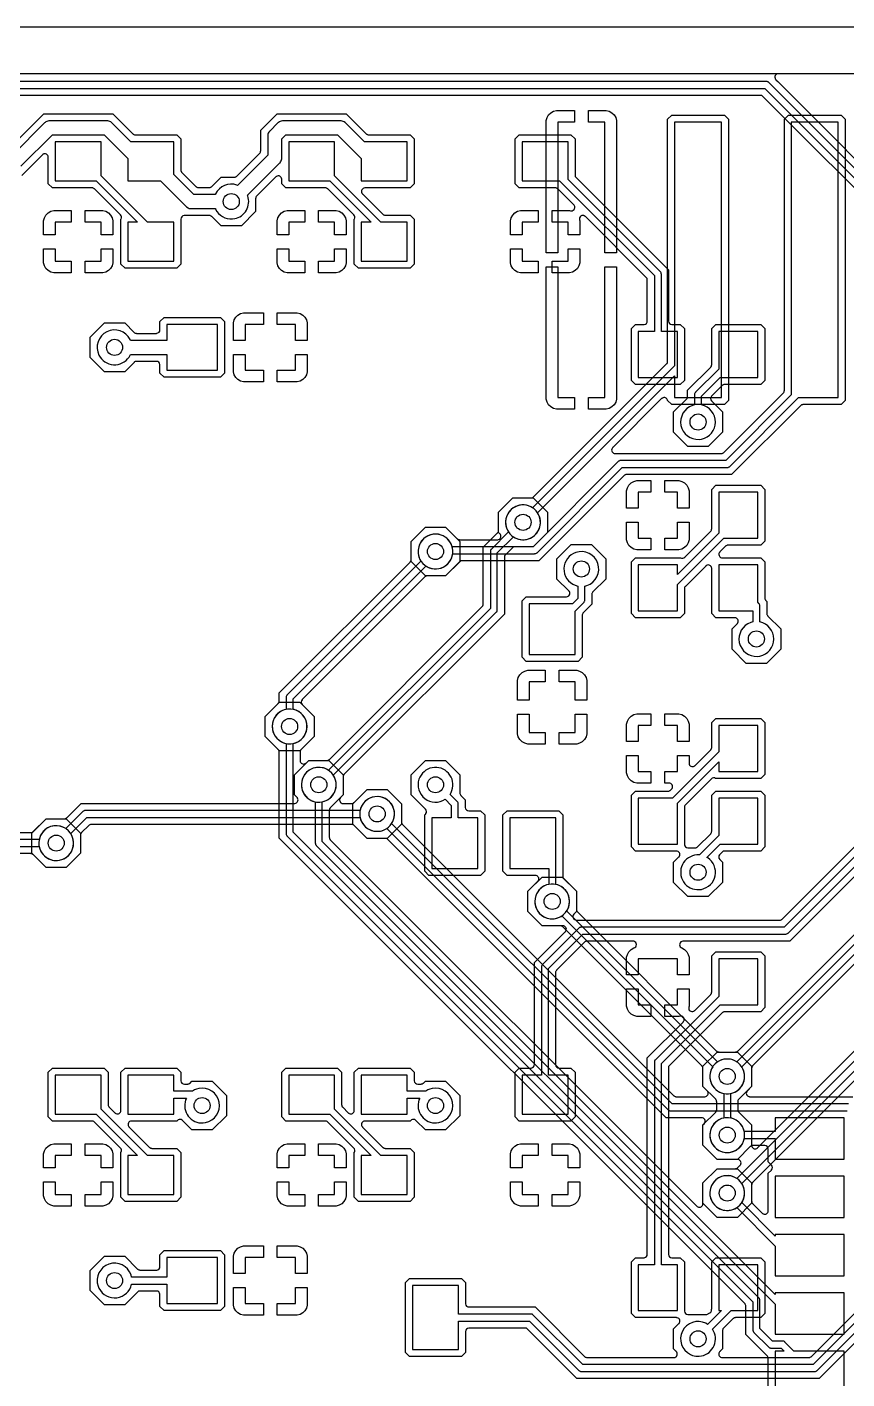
# Model space of a CAD drawing. Header units: millimetres. Extents: x 0 to 122, y 0 to 48.
# Drawn here: x 37.46 to 55.31, y 18.81 to 48.25 of the extents above; entities that cross this region are included whole.
import ezdxf

# ---------------------------------------------------------------- set-up
doc = ezdxf.new("R2010")
doc.units = ezdxf.units.MM

msp = doc.modelspace()

# ---------------------------------------------------------------- linework, layer by layer
at = {"layer": '16_copper'}
msp.add_lwpolyline([(117.116, 47.234), (4.804, 47.234)], dxfattribs=at)
for points in [[(46.135, 36.299), (45.824, 36.61), (45.824, 37.05), (46.135, 37.361), (46.575, 37.361), (46.826, 37.109), (46.833, 37.104), (46.84, 37.099, 0.087651), (46.864, 37.089), (46.871, 37.088), (46.88, 37.087), (47.704, 37.087), (47.707, 37.087), (47.71, 37.087, 0.548403), (47.77, 37.2), (47.765, 37.207), (47.761, 37.213, 0.01578), (47.758, 37.217), (47.729, 37.245), (47.729, 37.685), (48.04, 37.996), (48.436, 37.996), (48.444, 37.997), (48.453, 37.997, 0.087654), (48.477, 38.008), (48.483, 38.013), (48.49, 38.018), (51.385, 40.914), (51.39, 40.92), (51.396, 40.927, 0.087651), (51.406, 40.951), (51.406, 40.959), (51.408, 40.967), (51.408, 46.243), (51.497, 46.332), (52.643, 46.332), (52.732, 46.243), (52.732, 40.117), (52.643, 40.028), (51.497, 40.028), (51.406, 40.119), (51.406, 40.119), (51.404, 40.127, 0.481315), (51.294, 40.172), (51.287, 40.167), (51.281, 40.163, 0.015772), (51.278, 40.159), (50.212, 39.094), (50.21, 39.091), (50.208, 39.09, 0.54841), (50.245, 38.966), (50.254, 38.965), (50.261, 38.964, 0.01577), (50.266, 38.964), (52.579, 38.964), (52.587, 38.965), (52.596, 38.965, 0.087654), (52.62, 38.976), (52.626, 38.981), (52.633, 38.986), (53.925, 40.279), (53.93, 40.285), (53.936, 40.292, 0.087651), (53.946, 40.316), (53.946, 40.323), (53.947, 40.325), (53.947, 40.327), (53.948, 40.332), (53.948, 46.243), (54.037, 46.332), (55.183, 46.332), (55.272, 46.243), (55.272, 40.117), (55.183, 40.028), (54.352, 40.028), (54.344, 40.026), (54.336, 40.026, 0.087654), (54.311, 40.015), (54.306, 40.011), (54.299, 40.005), (52.8, 38.506), (50.514, 38.506), (50.506, 38.505), (50.498, 38.505, 0.087654), (50.473, 38.494), (50.467, 38.489), (50.461, 38.484), (48.606, 36.63), (46.937, 36.63), (46.928, 36.628), (46.92, 36.628, 0.087654), (46.895, 36.617), (46.89, 36.613), (46.883, 36.607), (46.575, 36.299)], [(46.429, 36.458, 0.303348), (46.727, 36.756), (46.73, 36.782), (48.511, 36.782), (48.52, 36.783), (48.528, 36.784, 0.087654), (48.553, 36.794), (48.558, 36.799), (48.565, 36.804), (50.42, 38.659), (52.705, 38.659), (52.713, 38.66), (52.722, 38.661, 0.087654), (52.746, 38.671), (52.752, 38.676), (52.759, 38.681), (54.258, 40.18), (55.12, 40.18), (55.12, 46.18), (54.1, 46.18), (54.1, 40.238), (52.673, 38.811), (50.388, 38.811), (50.38, 38.81), (50.371, 38.809, 0.087654), (50.347, 38.799), (50.341, 38.794), (50.334, 38.789), (48.48, 36.934), (46.719, 36.934), (46.714, 36.952, 1), (45.996, 36.708), (46.015, 36.662, 0.303347), (46.38, 36.452)], [(48.334, 37.093, 0.532534), (48.576, 37.674), (51.56, 40.657), (51.56, 40.18), (52.58, 40.18), (52.58, 46.18), (51.56, 46.18), (51.56, 40.873), (48.469, 37.781), (48.428, 37.805, 1), (48.092, 37.125), (48.138, 37.106, 0.09849), (48.285, 37.087)], [(55.25, 20.69), (53.75, 20.69), (53.75, 20.653), (43.891, 30.512), (43.891, 31.379), (43.937, 31.391, 1), (43.693, 32.109), (43.647, 32.09, 0.714263), (43.739, 31.379), (43.739, 30.48), (43.74, 30.472), (43.741, 30.463, 0.087654), (43.751, 30.439), (43.756, 30.433), (43.761, 30.426), (53.75, 20.437), (53.75, 19.79), (55.25, 19.79)], [(55.25, 24.5), (53.75, 24.5), (53.75, 24.198), (53.076, 24.198), (53.064, 24.244, 1), (52.346, 24), (52.365, 23.954, 0.714263), (53.076, 24.046), (53.75, 24.046), (53.75, 23.6), (55.25, 23.6)], [(55.25, 21.96), (53.75, 21.96), (53.75, 21.923), (53.021, 22.651), (53.045, 22.692, 1), (52.365, 23.028), (52.346, 22.982, 0.714262), (52.914, 22.544), (53.75, 21.707), (53.75, 21.06), (55.25, 21.06)]]:
    msp.add_lwpolyline(points, format="xyb", close=True, dxfattribs=at)
for points in [[(48.766, 43.332), (48.766, 46.213), (48.783, 46.278), (48.817, 46.336), (48.864, 46.383), (48.922, 46.417), (48.987, 46.434), (49.378, 46.434), (49.378, 46.18), (49.02, 46.18), (49.02, 43.332)], [(50.04, 43.332), (50.04, 46.18), (49.682, 46.18), (49.682, 46.434), (50.073, 46.434), (50.138, 46.417), (50.196, 46.383), (50.243, 46.336), (50.277, 46.278), (50.294, 46.213), (50.294, 43.332)], [(48.987, 39.926), (48.922, 39.943), (48.864, 39.977), (48.817, 40.024), (48.783, 40.082), (48.766, 40.147), (48.766, 43.028), (49.02, 43.028), (49.02, 40.18), (49.378, 40.18), (49.378, 39.926)], [(49.682, 39.926), (49.682, 40.18), (50.04, 40.18), (50.04, 43.028), (50.294, 43.028), (50.294, 40.147), (50.277, 40.082), (50.243, 40.024), (50.196, 39.977), (50.138, 39.943), (50.073, 39.926)], [(55.25, 23.23), (53.75, 23.23), (53.75, 22.33), (55.25, 22.33)]]:
    msp.add_lwpolyline(points, close=True, dxfattribs=at)
for points in [[(53.598, 18.457), (53.598, 19.264), (53.596, 19.273), (53.596, 19.281, 0.087654), (53.585, 19.306), (53.581, 19.311), (53.575, 19.318), (53.111, 19.782), (53.111, 20.398), (53.11, 20.406), (53.11, 20.415, 0.087654), (53.099, 20.439), (53.094, 20.445), (53.089, 20.452), (42.951, 30.589), (42.951, 32.467), (42.95, 32.475), (42.95, 32.484, 0.087654), (42.939, 32.508), (42.934, 32.514), (42.929, 32.521), (42.649, 32.8), (42.649, 33.24), (42.96, 33.551), (43.4, 33.551), (43.711, 33.24), (43.711, 32.8), (43.431, 32.521), (43.426, 32.514), (43.42, 32.507, 0.087651), (43.41, 32.483), (43.41, 32.475), (43.409, 32.467), (43.409, 32.278), (43.409, 32.275), (43.409, 32.272, 0.548396), (43.522, 32.211), (43.529, 32.217), (43.535, 32.221, 0.015772), (43.539, 32.224), (43.595, 32.281), (44.035, 32.281), (44.346, 31.97), (44.346, 31.53), (44.066, 31.251), (44.061, 31.244), (44.055, 31.237, 0.087651), (44.045, 31.213), (44.045, 31.205), (44.044, 31.197), (44.044, 30.606), (44.045, 30.598), (44.045, 30.589, 0.087654), (44.056, 30.565), (44.061, 30.559), (44.066, 30.552), (52.044, 22.574), (52.047, 22.572), (52.048, 22.57, 0.54841), (52.172, 22.607), (52.173, 22.616), (52.174, 22.623, 0.01577), (52.174, 22.628), (52.174, 23.08), (52.485, 23.391), (52.925, 23.391), (53.236, 23.08), (53.236, 22.684), (53.237, 22.676), (53.237, 22.667, 0.087654), (53.248, 22.643), (53.253, 22.637), (53.258, 22.63), (53.468, 22.421), (53.47, 22.419), (53.472, 22.417, 0.54841), (53.595, 22.454), (53.596, 22.463), (53.597, 22.47, 0.01577), (53.598, 22.475), (53.598, 23.293), (53.666, 23.361), (53.669, 23.366, 0.39257), (53.666, 23.469), (53.598, 23.537), (53.598, 23.817), (53.597, 23.823, 0.392588), (53.521, 23.893), (53.258, 23.893), (53.25, 23.892), (53.241, 23.891, 0.087654), (53.217, 23.881), (53.211, 23.876), (53.204, 23.871), (52.925, 23.591), (52.485, 23.591), (52.174, 23.902), (52.174, 24.342), (52.203, 24.37, 0.572901), (52.17, 24.497), (52.161, 24.498), (52.154, 24.5, 0.015781), (52.149, 24.5), (51.377, 24.5), (45.315, 30.562), (45.308, 30.567), (45.301, 30.573, 0.087651), (45.277, 30.583), (45.269, 30.583), (45.261, 30.584), (44.865, 30.584), (44.554, 30.895), (44.554, 31.335), (44.865, 31.646), (45.305, 31.646), (45.616, 31.335), (45.616, 30.939), (45.617, 30.931), (45.617, 30.922, 0.087654), (45.628, 30.898), (45.633, 30.892), (45.638, 30.885), (51.544, 24.98), (51.551, 24.974), (51.557, 24.969, 0.087651), (51.582, 24.959), (51.589, 24.958), (51.598, 24.957), (52.213, 24.957), (52.216, 24.958), (52.219, 24.957, 0.548396), (52.28, 25.071), (52.275, 25.078), (52.271, 25.084, 0.015772), (52.267, 25.087), (52.174, 25.18), (52.174, 25.576), (52.173, 25.584), (52.173, 25.593, 0.087654), (52.162, 25.617), (52.157, 25.623), (52.152, 25.63), (49.125, 28.657), (49.118, 28.662), (49.111, 28.668, 0.087651), (49.087, 28.678), (49.079, 28.678), (49.071, 28.679), (48.675, 28.679), (48.364, 28.99), (48.364, 29.43), (48.675, 29.741), (49.115, 29.741), (49.426, 29.43), (49.426, 29.034), (49.427, 29.026), (49.427, 29.017, 0.087654), (49.438, 28.993), (49.443, 28.987), (49.448, 28.98), (52.475, 25.953), (52.482, 25.948), (52.489, 25.942, 0.087651), (52.513, 25.932), (52.521, 25.932), (52.529, 25.931), (52.881, 25.931), (52.889, 25.932), (52.898, 25.932, 0.087654), (52.922, 25.943), (52.928, 25.948), (52.935, 25.953), (56.264, 29.282)], [(55.25, 18.52), (55.25, 19.42), (54.158, 19.42), (53.962, 19.615), (53.956, 19.62), (53.949, 19.626, 0.087651), (53.925, 19.636), (53.917, 19.636), (53.909, 19.638), (53.687, 19.638), (53.416, 19.908), (53.416, 20.524), (53.415, 20.532), (53.414, 20.541, 0.087654), (53.404, 20.565), (53.399, 20.571), (53.394, 20.578), (43.256, 30.716), (43.256, 32.649), (43.302, 32.661, 1), (43.058, 33.379), (43.012, 33.36, 0.714263), (43.104, 32.649), (43.104, 30.684), (43.105, 30.676), (43.106, 30.667, 0.087654), (43.116, 30.643), (43.121, 30.637), (43.126, 30.63), (53.264, 20.492), (53.264, 19.877), (53.265, 19.868), (53.266, 19.86, 0.087654), (53.276, 19.835), (53.281, 19.83), (53.286, 19.823), (53.601, 19.508), (53.608, 19.502), (53.615, 19.497, 0.087651), (53.639, 19.487), (53.647, 19.486), (53.655, 19.485), (53.877, 19.485), (53.942, 19.42), (53.75, 19.42), (53.75, 18.52)], [(18.383, 32.944), (20.901, 30.426), (20.908, 30.421), (20.914, 30.416, 0.087651), (20.939, 30.406), (20.946, 30.405), (20.955, 30.404), (37.729, 30.404), (37.741, 30.358, 0.339454), (38.125, 30.102), (38.174, 30.108, 1), (38.026, 30.852), (37.978, 30.839, 0.2663), (37.729, 30.556), (20.987, 30.556), (18.469, 33.074)], [(55.345, 24.805), (51.503, 24.805), (45.401, 30.906), (45.425, 30.947, 1), (44.745, 31.283), (44.726, 31.237, 0.714262), (45.294, 30.799), (51.418, 24.675), (51.424, 24.67), (51.431, 24.664, 0.087651), (51.455, 24.654), (51.463, 24.654), (51.471, 24.652), (55.313, 24.652)], [(21.081, 30.709), (37.547, 30.709), (37.555, 30.71), (37.564, 30.71, 0.087654), (37.588, 30.721), (37.594, 30.726), (37.601, 30.731), (37.88, 31.011), (38.32, 31.011), (38.631, 30.7), (38.631, 30.26), (38.32, 29.949), (37.88, 29.949), (37.601, 30.229), (37.594, 30.234), (37.587, 30.24, 0.087651), (37.563, 30.25), (37.555, 30.25), (37.547, 30.251), (21.483, 30.251)], [(56.439, 29.242), (52.914, 25.716), (52.873, 25.74, 0.266299), (52.496, 25.716), (49.211, 29.001), (49.235, 29.042, 1), (48.555, 29.378), (48.536, 29.332, 0.714262), (49.104, 28.894), (52.389, 25.609), (52.365, 25.568, 0.577348), (52.73, 25.022), (52.779, 25.028, 0.532534), (53.021, 25.609), (56.569, 29.156)], [(56.587, 28.959), (53.258, 25.63), (53.253, 25.623), (53.247, 25.616, 0.087651), (53.237, 25.592), (53.237, 25.584), (53.236, 25.576), (53.236, 25.18), (53.143, 25.087), (53.141, 25.085), (53.139, 25.083, 0.54841), (53.176, 24.96), (53.184, 24.959), (53.192, 24.957, 0.015781), (53.197, 24.957), (55.439, 24.957)]]:
    msp.add_lwpolyline(points, format="xyb", dxfattribs=at)
at = {"layer": '1_copper'}
for points in [[(117.116, 47.234), (53.818, 47.234), (53.815, 47.234), (53.813, 47.234, 0.548415), (53.752, 47.121), (53.757, 47.114), (53.761, 47.107), (53.763, 47.106), (53.764, 47.104), (53.806, 47.062), (56.799, 44.07)], [(56.758, 43.895), (53.609, 47.044), (53.602, 47.049), (53.596, 47.054, 0.087651), (53.571, 47.064), (53.564, 47.065), (53.555, 47.066), (27.305, 47.066), (27.297, 47.065), (27.288, 47.064, 0.087654), (27.264, 47.054), (27.258, 47.049), (27.251, 47.044), (24.339, 44.131), (24.298, 44.155, 1), (23.962, 43.475), (24.008, 43.456, 0.714262), (24.446, 44.024), (27.337, 46.914), (53.523, 46.914), (56.6, 43.837)], [(56.425, 43.796), (53.483, 46.739), (53.476, 46.744), (53.469, 46.75, 0.087651), (53.445, 46.76), (53.437, 46.76), (53.429, 46.761), (27.431, 46.761)], [(37.12, 45.652), (37.827, 46.36), (39.333, 46.36), (39.767, 45.925), (39.774, 45.92), (39.781, 45.914, 0.087651), (39.805, 45.904), (39.813, 45.904), (39.821, 45.902), (40.723, 45.902), (40.812, 45.813), (40.812, 45.135), (40.813, 45.13), (40.813, 45.124), (40.814, 45.122), (40.814, 45.118, 0.01577), (40.816, 45.114), (40.818, 45.107), (40.82, 45.104), (40.821, 45.102), (40.822, 45.098, 0.015774), (40.825, 45.094), (40.829, 45.088), (40.83, 45.087), (40.831, 45.085), (40.832, 45.085), (40.835, 45.081), (41.139, 44.777), (41.146, 44.772), (41.152, 44.767, 0.087651), (41.177, 44.757), (41.184, 44.756), (41.193, 44.755), (41.433, 44.755), (41.441, 44.756), (41.45, 44.757, 0.087654), (41.474, 44.767), (41.48, 44.772), (41.487, 44.777), (41.69, 44.981), (41.978, 44.981), (41.986, 44.982), (41.995, 44.982, 0.087654), (42.019, 44.993), (42.025, 44.998), (42.032, 45.003), (42.528, 45.499), (42.533, 45.506), (42.539, 45.512, 0.087651), (42.549, 45.537), (42.549, 45.544), (42.55, 45.553), (42.55, 46.003), (42.751, 46.203), (42.751, 46.203), (42.907, 46.36), (44.413, 46.36), (44.847, 45.925), (44.854, 45.92), (44.861, 45.914, 0.087651), (44.885, 45.904), (44.893, 45.904), (44.901, 45.902), (45.803, 45.902), (45.892, 45.813), (45.892, 44.837), (45.803, 44.748), (44.82, 44.748), (44.817, 44.747), (44.814, 44.747, 0.54841), (44.753, 44.634), (44.758, 44.627), (44.762, 44.621, 0.015772), (44.766, 44.618), (45.209, 44.175), (45.215, 44.17), (45.222, 44.164, 0.087651), (45.246, 44.154), (45.254, 44.154), (45.262, 44.152), (45.803, 44.152), (45.892, 44.063), (45.892, 43.087), (45.803, 42.998), (44.677, 42.998), (44.588, 43.087), (44.588, 44.067), (44.59, 44.07, 0.332584), (44.577, 44.16), (44.011, 44.725), (44.005, 44.73), (43.998, 44.736, 0.087651), (43.974, 44.746), (43.966, 44.746), (43.958, 44.748), (43.097, 44.748), (43.008, 44.837), (43.008, 44.933), (43.007, 44.935), (43.007, 44.938, 0.54841), (42.894, 44.999), (42.887, 44.994), (42.881, 44.99, 0.015772), (42.878, 44.986), (42.463, 44.572), (42.458, 44.565), (42.452, 44.559, 0.087651), (42.442, 44.534), (42.442, 44.527), (42.441, 44.518), (42.441, 44.23), (42.13, 43.919), (41.69, 43.919), (41.487, 44.123), (41.48, 44.128), (41.473, 44.133, 0.087651), (41.449, 44.143), (41.442, 44.144), (41.433, 44.145), (40.889, 44.145), (40.883, 44.144, 0.392588), (40.812, 44.069), (40.812, 43.087), (40.723, 42.998), (39.597, 42.998), (39.508, 43.087), (39.508, 44.067), (39.51, 44.07, 0.332584), (39.497, 44.16), (38.931, 44.725), (38.925, 44.73), (38.918, 44.736, 0.087651), (38.894, 44.746), (38.886, 44.746), (38.878, 44.748), (38.017, 44.748), (37.928, 44.837), (37.928, 45.414), (37.927, 45.416), (37.927, 45.419, 0.54841), (37.814, 45.48), (37.807, 45.475), (37.801, 45.471, 0.015772), (37.798, 45.468), (37.35, 45.02)], [(37.332, 45.217), (38.017, 45.902), (39.143, 45.902), (39.66, 45.386), (39.66, 44.9), (40.369, 44.9), (40.927, 44.342), (40.932, 44.339), (40.936, 44.334, 0.153125), (41.019, 44.298), (41.035, 44.298), (41.564, 44.298), (41.57, 44.282, 0.303347), (41.935, 44.072), (41.984, 44.078, 0.453094), (42.269, 44.572), (42.263, 44.587), (42.963, 45.287), (42.967, 45.292), (42.971, 45.296, 0.153125), (43.007, 45.38), (43.008, 45.395), (43.008, 45.813), (43.097, 45.902), (44.223, 45.902), (44.74, 45.386), (44.74, 44.9), (45.74, 44.9), (45.74, 45.75), (44.807, 45.75), (44.394, 46.163), (44.39, 46.166), (44.386, 46.17, 0.153125), (44.302, 46.206), (44.286, 46.207), (43.034, 46.207), (43.028, 46.207), (43.022, 46.207, 0.153128), (42.938, 46.173), (42.926, 46.163), (42.747, 45.984), (42.744, 45.98), (42.74, 45.976, 0.153125), (42.704, 45.892), (42.703, 45.876), (42.703, 45.458), (42.047, 44.803), (42.032, 44.809, 0.376373), (41.57, 44.618), (41.564, 44.602), (41.098, 44.602), (40.66, 45.041), (40.66, 45.75), (39.727, 45.75), (39.314, 46.163), (39.31, 46.166), (39.306, 46.17, 0.153125), (39.222, 46.206), (39.206, 46.207), (37.954, 46.207), (37.948, 46.207), (37.942, 46.207, 0.153128), (37.858, 46.173), (37.846, 46.163), (37.161, 45.477)], [(56.744, 31.02), (54.07, 28.346), (51.738, 28.346), (51.737, 28.346), (51.736, 28.346, 0.664041), (51.699, 28.205), (51.711, 28.2), (51.717, 28.197), (51.718, 28.197), (51.776, 28.163), (51.823, 28.116), (51.857, 28.058), (51.874, 27.993), (51.874, 27.612), (51.62, 27.612), (51.62, 27.96), (50.77, 27.96), (50.77, 27.612), (50.516, 27.612), (50.516, 27.993), (50.533, 28.058), (50.567, 28.116), (50.614, 28.163), (50.672, 28.197), (50.673, 28.197), (50.673, 28.197, 0.752248), (50.673, 28.344), (50.66, 28.345), (50.653, 28.346, 0.003373), (50.652, 28.346), (49.656, 28.346), (49.648, 28.345), (49.639, 28.345, 0.087654), (49.615, 28.334), (49.609, 28.329), (49.602, 28.324), (48.991, 27.713), (48.986, 27.706), (48.98, 27.699, 0.087651), (48.97, 27.675), (48.97, 27.667), (48.969, 27.659), (48.969, 25.659), (48.969, 25.653, 0.392588), (49.045, 25.582), (49.303, 25.582), (49.392, 25.493), (49.392, 24.517), (49.303, 24.428), (48.177, 24.428), (48.088, 24.517), (48.088, 25.493), (48.177, 25.582), (48.435, 25.582), (48.441, 25.583, 0.392588), (48.511, 25.659), (48.511, 27.88), (49.181, 28.549), (49.182, 28.551), (49.182, 28.551), (49.182, 28.551), (49.183, 28.552), (49.185, 28.553, 0.54841), (49.148, 28.677), (49.139, 28.678), (49.132, 28.679, 0.01577), (49.127, 28.679), (48.675, 28.679), (48.364, 28.99), (48.364, 29.43), (48.582, 29.648), (48.584, 29.65), (48.586, 29.652, 0.54841), (48.549, 29.775), (48.54, 29.776), (48.533, 29.777, 0.01577), (48.528, 29.778), (47.912, 29.778), (47.823, 29.867), (47.823, 31.093), (47.912, 31.182), (49.038, 31.182), (49.127, 31.093), (49.127, 29.854), (49.126, 29.852, 0.015767), (49.125, 29.848), (49.125, 29.84), (49.124, 29.832), (49.124, 29.763), (49.125, 29.755), (49.125, 29.746, 0.087654), (49.136, 29.722), (49.141, 29.716), (49.146, 29.709), (49.426, 29.43), (49.426, 28.99), (49.369, 28.934), (49.367, 28.931), (49.365, 28.93, 0.54841), (49.402, 28.806), (49.411, 28.805), (49.418, 28.804, 0.015781), (49.423, 28.804), (53.849, 28.804), (53.857, 28.805), (53.866, 28.805, 0.087654), (53.89, 28.816), (53.896, 28.821), (53.903, 28.826), (56.264, 31.187)], [(56.439, 31.147), (53.943, 28.651), (49.53, 28.651), (49.522, 28.65), (49.513, 28.649, 0.087654), (49.489, 28.639), (49.483, 28.634), (49.476, 28.629), (48.686, 27.839), (48.681, 27.832), (48.676, 27.826, 0.087651), (48.666, 27.801), (48.665, 27.794), (48.664, 27.785), (48.664, 25.43), (48.24, 25.43), (48.24, 24.58), (49.24, 24.58), (49.24, 25.43), (48.816, 25.43), (48.816, 27.753), (49.562, 28.499), (53.975, 28.499), (53.983, 28.5), (53.992, 28.501, 0.087654), (54.016, 28.511), (54.022, 28.516), (54.029, 28.521), (56.569, 31.061)], [(58.19, 22.307), (54.705, 18.821), (49.435, 18.821), (48.358, 19.899), (48.351, 19.904), (48.344, 19.91, 0.087651), (48.32, 19.92), (48.312, 19.92), (48.304, 19.921), (47.084, 19.921), (47.078, 19.921, 0.392588), (47.007, 19.845), (47.007, 19.387), (46.918, 19.298), (45.792, 19.298), (45.703, 19.387), (45.703, 20.913), (45.792, 21.002), (46.918, 21.002), (47.007, 20.913), (47.007, 20.455), (47.008, 20.449, 0.392588), (47.084, 20.379), (48.525, 20.379), (49.602, 19.301), (49.609, 19.296), (49.616, 19.29, 0.087651), (49.64, 19.28), (49.648, 19.28), (49.656, 19.279), (51.542, 19.279), (51.545, 19.279), (51.548, 19.279, 0.548396), (51.609, 19.392), (51.603, 19.399), (51.599, 19.405, 0.015772), (51.596, 19.409), (51.539, 19.465), (51.539, 19.905), (51.652, 20.018), (51.654, 20.02), (51.656, 20.022, 0.54841), (51.619, 20.145), (51.61, 20.146), (51.603, 20.147, 0.015781), (51.598, 20.148), (50.707, 20.148), (50.618, 20.237), (50.618, 21.363), (50.707, 21.452), (50.89, 21.452), (50.896, 21.453, 0.392588), (50.966, 21.529), (50.966, 25.805), (51.745, 26.583), (51.746, 26.585), (51.748, 26.586, 0.077276), (51.763, 26.613), (51.766, 26.621), (51.766, 26.623), (51.766, 26.625, 0.218353), (51.75, 26.686), (51.743, 26.692), (51.736, 26.699, 0.121785), (51.692, 26.713), (51.682, 26.712), (51.674, 26.712, 0.008348), (51.671, 26.711), (51.653, 26.706), (51.347, 26.706), (51.347, 26.96), (51.62, 26.96), (51.62, 27.308), (51.874, 27.308), (51.874, 26.927), (51.869, 26.909, 0.66337), (51.98, 26.822), (51.988, 26.828), (51.995, 26.833, 0.009579), (51.997, 26.835), (52.345, 27.184), (52.35, 27.19), (52.356, 27.197, 0.087651), (52.366, 27.221), (52.366, 27.229), (52.368, 27.237), (52.368, 28.023), (52.457, 28.112), (53.433, 28.112), (53.522, 28.023), (53.522, 26.897), (53.433, 26.808), (52.647, 26.808), (52.639, 26.806), (52.631, 26.806, 0.087654), (52.606, 26.795), (52.601, 26.791), (52.594, 26.785), (51.446, 25.638), (51.441, 25.631), (51.435, 25.624, 0.087651), (51.425, 25.6), (51.425, 25.592), (51.424, 25.584), (51.424, 21.529), (51.424, 21.523, 0.392588), (51.5, 21.452), (51.683, 21.452), (51.772, 21.363), (51.772, 20.292), (51.773, 20.286, 0.392588), (51.849, 20.216), (52.246, 20.216), (52.254, 20.217), (52.263, 20.217, 0.087654), (52.287, 20.228), (52.293, 20.233), (52.3, 20.238, 0.33033), (52.366, 20.321), (52.366, 20.329), (52.368, 20.337), (52.368, 21.363), (52.457, 21.452), (53.433, 21.452), (53.522, 21.363), (53.522, 20.237), (53.433, 20.148), (52.887, 20.148), (52.879, 20.146), (52.871, 20.146, 0.087654), (52.846, 20.135), (52.841, 20.131), (52.834, 20.125), (52.623, 19.915), (52.618, 19.908), (52.612, 19.901, 0.087651), (52.602, 19.877), (52.602, 19.869), (52.601, 19.861), (52.601, 19.465), (52.544, 19.409), (52.542, 19.406), (52.54, 19.405, 0.54841), (52.577, 19.281), (52.586, 19.28), (52.593, 19.279, 0.015781), (52.598, 19.279), (54.484, 19.279), (54.492, 19.28), (54.501, 19.28, 0.087654), (54.525, 19.291), (54.531, 19.296), (54.538, 19.301), (56.801, 21.564)], [(55.521, 25.353), (53.258, 23.09), (53.257, 23.088), (53.256, 23.088), (53.255, 23.085), (53.253, 23.083), (53.247, 23.076, 0.087651), (53.237, 23.052), (53.237, 23.044), (53.236, 23.036), (53.236, 22.64), (52.925, 22.329), (52.485, 22.329), (52.174, 22.64), (52.174, 23.08), (52.485, 23.391), (52.881, 23.391), (52.889, 23.392), (52.898, 23.392, 0.087664), (52.922, 23.403), (52.928, 23.408), (52.935, 23.413), (52.983, 23.461), (52.985, 23.463), (52.987, 23.465, 0.54841), (52.95, 23.588), (52.941, 23.59), (52.934, 23.591, 0.015781), (52.929, 23.591), (52.485, 23.591), (52.174, 23.902), (52.174, 24.342), (52.454, 24.621), (52.459, 24.628), (52.465, 24.635, 0.087651), (52.475, 24.659), (52.475, 24.666), (52.476, 24.675), (52.476, 24.847), (52.475, 24.855), (52.475, 24.864, 0.087654), (52.464, 24.888), (52.459, 24.894), (52.454, 24.901), (52.174, 25.18), (52.174, 25.62), (52.485, 25.931), (52.925, 25.931), (53.236, 25.62), (53.236, 25.18), (52.956, 24.901), (52.951, 24.894), (52.945, 24.887, 0.087651), (52.935, 24.863), (52.935, 24.855), (52.934, 24.847), (52.934, 24.675), (52.935, 24.667), (52.935, 24.658, 0.087654), (52.946, 24.634), (52.951, 24.628), (52.956, 24.621), (53.236, 24.342), (53.236, 23.898), (53.236, 23.895), (53.236, 23.892, 0.54841), (53.349, 23.831), (53.356, 23.837), (53.362, 23.841, 0.015772), (53.366, 23.844), (55.607, 26.085)], [(58.104, 22.651), (54.578, 19.126), (49.562, 19.126), (48.484, 20.204), (48.477, 20.209), (48.471, 20.214, 0.087651), (48.446, 20.224), (48.439, 20.225), (48.43, 20.226), (46.855, 20.226), (46.855, 20.85), (45.855, 20.85), (45.855, 19.45), (46.855, 19.45), (46.855, 20.074), (48.398, 20.074), (49.476, 18.996), (49.483, 18.991), (49.489, 18.986, 0.087651), (49.514, 18.976), (49.521, 18.975), (49.53, 18.974), (54.61, 18.974), (54.618, 18.975), (54.627, 18.976, 0.087654), (54.651, 18.986), (54.657, 18.991), (54.664, 18.996), (58.211, 22.544)]]:
    msp.add_lwpolyline(points, format="xyb", dxfattribs=at)
for points in [[(40.66, 44), (40.088, 44), (39.08, 45.008), (39.08, 45.75), (38.08, 45.75), (38.08, 44.9), (38.972, 44.9), (39.872, 44), (39.66, 44), (39.66, 43.15), (40.66, 43.15)], [(45.74, 44), (45.168, 44), (44.16, 45.008), (44.16, 45.75), (43.16, 45.75), (43.16, 44.9), (44.052, 44.9), (44.952, 44), (44.74, 44), (44.74, 43.15), (45.74, 43.15)], [(37.826, 43.727), (37.826, 44.033), (37.843, 44.098), (37.877, 44.156), (37.924, 44.203), (37.982, 44.237), (38.047, 44.254), (38.428, 44.254), (38.428, 44), (38.08, 44), (38.08, 43.727)], [(39.08, 43.727), (39.08, 44), (38.732, 44), (38.732, 44.254), (39.113, 44.254), (39.178, 44.237), (39.236, 44.203), (39.283, 44.156), (39.317, 44.098), (39.334, 44.033), (39.334, 43.727)], [(42.906, 43.727), (42.906, 44.033), (42.923, 44.098), (42.957, 44.156), (43.004, 44.203), (43.062, 44.237), (43.127, 44.254), (43.508, 44.254), (43.508, 44), (43.16, 44), (43.16, 43.727)], [(44.16, 43.727), (44.16, 44), (43.812, 44), (43.812, 44.254), (44.193, 44.254), (44.258, 44.237), (44.316, 44.203), (44.363, 44.156), (44.397, 44.098), (44.414, 44.033), (44.414, 43.727)], [(47.986, 43.727), (47.986, 44.033), (48.003, 44.098), (48.037, 44.156), (48.084, 44.203), (48.142, 44.237), (48.207, 44.254), (48.588, 44.254), (48.588, 44), (48.24, 44), (48.24, 43.727)], [(38.047, 42.896), (37.982, 42.913), (37.924, 42.947), (37.877, 42.994), (37.843, 43.052), (37.826, 43.117), (37.826, 43.423), (38.08, 43.423), (38.08, 43.15), (38.428, 43.15), (38.428, 42.896)], [(38.732, 42.896), (38.732, 43.15), (39.08, 43.15), (39.08, 43.423), (39.334, 43.423), (39.334, 43.117), (39.317, 43.052), (39.283, 42.994), (39.236, 42.947), (39.178, 42.913), (39.113, 42.896)], [(43.127, 42.896), (43.062, 42.913), (43.004, 42.947), (42.957, 42.994), (42.923, 43.052), (42.906, 43.117), (42.906, 43.423), (43.16, 43.423), (43.16, 43.15), (43.508, 43.15), (43.508, 42.896)], [(43.812, 42.896), (43.812, 43.15), (44.16, 43.15), (44.16, 43.423), (44.414, 43.423), (44.414, 43.117), (44.397, 43.052), (44.363, 42.994), (44.316, 42.947), (44.258, 42.913), (44.193, 42.896)], [(48.207, 42.896), (48.142, 42.913), (48.084, 42.947), (48.037, 42.994), (48.003, 43.052), (47.986, 43.117), (47.986, 43.423), (48.24, 43.423), (48.24, 43.15), (48.588, 43.15), (48.588, 42.896)], [(48.892, 42.896), (48.892, 43.15), (49.24, 43.15), (49.24, 43.423), (49.494, 43.423), (49.494, 43.117), (49.477, 43.052), (49.443, 42.994), (49.396, 42.947), (49.338, 42.913), (49.273, 42.896)], [(41.956, 41.427), (41.956, 41.808), (41.973, 41.873), (42.007, 41.931), (42.054, 41.978), (42.112, 42.012), (42.177, 42.029), (42.608, 42.029), (42.608, 41.775), (42.21, 41.775), (42.21, 41.427)], [(43.31, 41.427), (43.31, 41.775), (42.912, 41.775), (42.912, 42.029), (43.343, 42.029), (43.408, 42.012), (43.466, 41.978), (43.513, 41.931), (43.547, 41.873), (43.564, 41.808), (43.564, 41.427)], [(42.177, 40.521), (42.112, 40.538), (42.054, 40.572), (42.007, 40.619), (41.973, 40.677), (41.956, 40.742), (41.956, 41.123), (42.21, 41.123), (42.21, 40.775), (42.608, 40.775), (42.608, 40.521)], [(42.912, 40.521), (42.912, 40.775), (43.31, 40.775), (43.31, 41.123), (43.564, 41.123), (43.564, 40.742), (43.547, 40.677), (43.513, 40.619), (43.466, 40.572), (43.408, 40.538), (43.343, 40.521)], [(50.516, 37.772), (50.516, 38.153), (50.533, 38.218), (50.567, 38.276), (50.614, 38.323), (50.672, 38.357), (50.737, 38.374), (51.043, 38.374), (51.043, 38.12), (50.77, 38.12), (50.77, 37.772)], [(51.62, 37.772), (51.62, 38.12), (51.347, 38.12), (51.347, 38.374), (51.653, 38.374), (51.718, 38.357), (51.776, 38.323), (51.823, 38.276), (51.857, 38.218), (51.874, 38.153), (51.874, 37.772)], [(51.62, 36.112), (52.628, 37.12), (53.37, 37.12), (53.37, 38.12), (52.52, 38.12), (52.52, 37.228), (51.62, 36.328), (51.62, 36.54), (50.77, 36.54), (50.77, 35.54), (51.62, 35.54)], [(50.737, 36.866), (50.672, 36.883), (50.614, 36.917), (50.567, 36.964), (50.533, 37.022), (50.516, 37.087), (50.516, 37.468), (50.77, 37.468), (50.77, 37.12), (51.043, 37.12), (51.043, 36.866)], [(51.347, 36.866), (51.347, 37.12), (51.62, 37.12), (51.62, 37.468), (51.874, 37.468), (51.874, 37.087), (51.857, 37.022), (51.823, 36.964), (51.776, 36.917), (51.718, 36.883), (51.653, 36.866)], [(48.141, 33.592), (48.141, 34.023), (48.158, 34.088), (48.192, 34.146), (48.239, 34.193), (48.297, 34.227), (48.362, 34.244), (48.743, 34.244), (48.743, 33.99), (48.395, 33.99), (48.395, 33.592)], [(49.395, 33.592), (49.395, 33.99), (49.047, 33.99), (49.047, 34.244), (49.428, 34.244), (49.493, 34.227), (49.551, 34.193), (49.598, 34.146), (49.632, 34.088), (49.649, 34.023), (49.649, 33.592)], [(48.362, 32.636), (48.297, 32.653), (48.239, 32.687), (48.192, 32.734), (48.158, 32.792), (48.141, 32.857), (48.141, 33.288), (48.395, 33.288), (48.395, 32.89), (48.743, 32.89), (48.743, 32.636)], [(49.047, 32.636), (49.047, 32.89), (49.395, 32.89), (49.395, 33.288), (49.649, 33.288), (49.649, 32.857), (49.632, 32.792), (49.598, 32.734), (49.551, 32.687), (49.493, 32.653), (49.428, 32.636)], [(50.516, 32.692), (50.516, 33.073), (50.533, 33.138), (50.567, 33.196), (50.614, 33.243), (50.672, 33.277), (50.737, 33.294), (51.043, 33.294), (51.043, 33.04), (50.77, 33.04), (50.77, 32.692)], [(51.62, 32.692), (51.62, 33.04), (51.347, 33.04), (51.347, 33.294), (51.653, 33.294), (51.718, 33.277), (51.776, 33.243), (51.823, 33.196), (51.857, 33.138), (51.874, 33.073), (51.874, 32.692)], [(51.62, 31.352), (52.52, 32.252), (52.52, 32.04), (53.37, 32.04), (53.37, 33.04), (52.52, 33.04), (52.52, 32.468), (51.512, 31.46), (50.77, 31.46), (50.77, 30.46), (51.62, 30.46)], [(50.737, 31.786), (50.672, 31.803), (50.614, 31.837), (50.567, 31.884), (50.533, 31.942), (50.516, 32.007), (50.516, 32.388), (50.77, 32.388), (50.77, 32.04), (51.043, 32.04), (51.043, 31.786)], [(50.737, 26.706), (50.672, 26.723), (50.614, 26.757), (50.567, 26.804), (50.533, 26.862), (50.516, 26.927), (50.516, 27.308), (50.77, 27.308), (50.77, 26.96), (51.043, 26.96), (51.043, 26.706)], [(40.66, 23.68), (40.088, 23.68), (39.08, 24.688), (39.08, 25.43), (38.08, 25.43), (38.08, 24.58), (38.972, 24.58), (39.872, 23.68), (39.66, 23.68), (39.66, 22.83), (40.66, 22.83)], [(45.74, 23.68), (45.168, 23.68), (44.16, 24.688), (44.16, 25.43), (43.16, 25.43), (43.16, 24.58), (44.052, 24.58), (44.952, 23.68), (44.74, 23.68), (44.74, 22.83), (45.74, 22.83)], [(37.826, 23.407), (37.826, 23.713), (37.843, 23.778), (37.877, 23.836), (37.924, 23.883), (37.982, 23.917), (38.047, 23.934), (38.428, 23.934), (38.428, 23.68), (38.08, 23.68), (38.08, 23.407)], [(39.08, 23.407), (39.08, 23.68), (38.732, 23.68), (38.732, 23.934), (39.113, 23.934), (39.178, 23.917), (39.236, 23.883), (39.283, 23.836), (39.317, 23.778), (39.334, 23.713), (39.334, 23.407)], [(42.906, 23.407), (42.906, 23.713), (42.923, 23.778), (42.957, 23.836), (43.004, 23.883), (43.062, 23.917), (43.127, 23.934), (43.508, 23.934), (43.508, 23.68), (43.16, 23.68), (43.16, 23.407)], [(44.16, 23.407), (44.16, 23.68), (43.812, 23.68), (43.812, 23.934), (44.193, 23.934), (44.258, 23.917), (44.316, 23.883), (44.363, 23.836), (44.397, 23.778), (44.414, 23.713), (44.414, 23.407)], [(47.986, 23.407), (47.986, 23.713), (48.003, 23.778), (48.037, 23.836), (48.084, 23.883), (48.142, 23.917), (48.207, 23.934), (48.588, 23.934), (48.588, 23.68), (48.24, 23.68), (48.24, 23.407)], [(49.24, 23.407), (49.24, 23.68), (48.892, 23.68), (48.892, 23.934), (49.273, 23.934), (49.338, 23.917), (49.396, 23.883), (49.443, 23.836), (49.477, 23.778), (49.494, 23.713), (49.494, 23.407)], [(38.047, 22.576), (37.982, 22.593), (37.924, 22.627), (37.877, 22.674), (37.843, 22.732), (37.826, 22.797), (37.826, 23.103), (38.08, 23.103), (38.08, 22.83), (38.428, 22.83), (38.428, 22.576)], [(38.732, 22.576), (38.732, 22.83), (39.08, 22.83), (39.08, 23.103), (39.334, 23.103), (39.334, 22.797), (39.317, 22.732), (39.283, 22.674), (39.236, 22.627), (39.178, 22.593), (39.113, 22.576)], [(43.127, 22.576), (43.062, 22.593), (43.004, 22.627), (42.957, 22.674), (42.923, 22.732), (42.906, 22.797), (42.906, 23.103), (43.16, 23.103), (43.16, 22.83), (43.508, 22.83), (43.508, 22.576)], [(43.812, 22.576), (43.812, 22.83), (44.16, 22.83), (44.16, 23.103), (44.414, 23.103), (44.414, 22.797), (44.397, 22.732), (44.363, 22.674), (44.316, 22.627), (44.258, 22.593), (44.193, 22.576)], [(48.207, 22.576), (48.142, 22.593), (48.084, 22.627), (48.037, 22.674), (48.003, 22.732), (47.986, 22.797), (47.986, 23.103), (48.24, 23.103), (48.24, 22.83), (48.588, 22.83), (48.588, 22.576)], [(48.892, 22.576), (48.892, 22.83), (49.24, 22.83), (49.24, 23.103), (49.494, 23.103), (49.494, 22.797), (49.477, 22.732), (49.443, 22.674), (49.396, 22.627), (49.338, 22.593), (49.273, 22.576)], [(41.956, 21.107), (41.956, 21.488), (41.973, 21.553), (42.007, 21.611), (42.054, 21.658), (42.112, 21.692), (42.177, 21.709), (42.608, 21.709), (42.608, 21.455), (42.21, 21.455), (42.21, 21.107)], [(43.31, 21.107), (43.31, 21.455), (42.912, 21.455), (42.912, 21.709), (43.343, 21.709), (43.408, 21.692), (43.466, 21.658), (43.513, 21.611), (43.547, 21.553), (43.564, 21.488), (43.564, 21.107)], [(42.177, 20.201), (42.112, 20.218), (42.054, 20.252), (42.007, 20.299), (41.973, 20.357), (41.956, 20.422), (41.956, 20.803), (42.21, 20.803), (42.21, 20.455), (42.608, 20.455), (42.608, 20.201)], [(42.912, 20.201), (42.912, 20.455), (43.31, 20.455), (43.31, 20.803), (43.564, 20.803), (43.564, 20.422), (43.547, 20.357), (43.513, 20.299), (43.466, 20.252), (43.408, 20.218), (43.343, 20.201)]]:
    msp.add_lwpolyline(points, close=True, dxfattribs=at)
for points in [[(50.707, 40.468), (50.618, 40.557), (50.618, 41.683), (50.707, 41.772), (50.89, 41.772), (50.896, 41.773, 0.392588), (50.966, 41.849), (50.966, 42.744), (50.965, 42.752), (50.965, 42.761, 0.087654), (50.954, 42.785), (50.949, 42.791), (50.944, 42.798), (49.617, 44.125), (49.615, 44.126), (49.614, 44.128), (49.607, 44.133), (49.606, 44.133), (49.605, 44.134), (49.599, 44.138, 0.031851), (49.587, 44.143), (49.579, 44.146), (49.577, 44.146), (49.575, 44.146, 0.218355), (49.514, 44.13), (49.508, 44.123), (49.501, 44.116, 0.121774), (49.487, 44.072), (49.488, 44.062), (49.488, 44.06), (49.488, 44.058), (49.488, 44.057), (49.488, 44.054, 0.008338), (49.489, 44.051), (49.494, 44.033), (49.494, 43.727), (49.24, 43.727), (49.24, 44), (48.892, 44), (48.892, 44.254), (49.273, 44.254), (49.291, 44.249, 0.663356), (49.378, 44.36), (49.372, 44.368), (49.367, 44.375, 0.009572), (49.365, 44.377), (49.016, 44.725), (49.01, 44.73), (49.003, 44.736, 0.087651), (48.979, 44.746), (48.971, 44.746), (48.963, 44.748), (48.177, 44.748), (48.088, 44.837), (48.088, 45.813), (48.177, 45.902), (49.303, 45.902), (49.392, 45.813), (49.392, 45.027), (49.394, 45.019), (49.394, 45.011, 0.087654), (49.405, 44.986), (49.409, 44.981), (49.415, 44.974), (51.424, 42.965), (51.424, 41.849), (51.424, 41.843, 0.392588), (51.5, 41.772), (51.683, 41.772), (51.772, 41.683), (51.772, 40.557), (51.683, 40.468)], [(51.62, 41.62), (51.271, 41.62), (51.271, 42.87), (51.27, 42.878), (51.269, 42.887, 0.087654), (51.259, 42.911), (51.254, 42.917), (51.249, 42.924), (49.24, 44.933), (49.24, 45.75), (48.24, 45.75), (48.24, 44.9), (49.057, 44.9), (51.119, 42.838), (51.119, 41.62), (50.77, 41.62), (50.77, 40.62), (51.62, 40.62)], [(40.447, 40.623), (40.358, 40.712), (40.358, 40.894), (40.357, 40.9, 0.392588), (40.281, 40.97), (39.847, 40.97), (39.839, 40.969), (39.83, 40.968, 0.087654), (39.806, 40.958), (39.8, 40.953), (39.793, 40.948), (39.59, 40.744), (39.15, 40.744), (38.839, 41.055), (38.839, 41.495), (39.15, 41.806), (39.59, 41.806), (39.793, 41.602), (39.8, 41.597), (39.807, 41.592, 0.087651), (39.831, 41.582), (39.838, 41.581), (39.847, 41.58), (40.281, 41.58), (40.287, 41.581, 0.392588), (40.358, 41.656), (40.358, 41.838), (40.447, 41.927), (41.673, 41.927), (41.762, 41.838), (41.762, 40.712), (41.673, 40.623)], [(41.61, 41.775), (40.51, 41.775), (40.51, 41.427), (39.716, 41.427), (39.71, 41.443, 1), (39.03, 41.107), (39.055, 41.064, 0.577351), (39.71, 41.107), (39.716, 41.123), (40.51, 41.123), (40.51, 40.775), (41.61, 40.775)], [(51.85, 39.119), (51.539, 39.43), (51.539, 39.869), (51.819, 40.149), (51.824, 40.156), (51.83, 40.162, 0.087651), (51.84, 40.187), (51.84, 40.194), (51.841, 40.203), (51.841, 40.34), (52.345, 40.844), (52.35, 40.85), (52.356, 40.857, 0.087651), (52.366, 40.881), (52.366, 40.889), (52.368, 40.897), (52.368, 41.683), (52.457, 41.772), (53.433, 41.772), (53.522, 41.683), (53.522, 40.557), (53.433, 40.468), (52.647, 40.468), (52.639, 40.466), (52.631, 40.466, 0.087654), (52.606, 40.455), (52.601, 40.451), (52.594, 40.445), (52.363, 40.215), (52.36, 40.21, 0.39257), (52.363, 40.107), (52.601, 39.869), (52.601, 39.43), (52.29, 39.119)], [(52.144, 39.278, 0.818106), (52.146, 40.021), (52.146, 40.213), (52.553, 40.62), (53.37, 40.62), (53.37, 41.62), (52.52, 41.62), (52.52, 40.803), (52.016, 40.299), (52.011, 40.292), (52.006, 40.286, 0.087651), (51.996, 40.261), (51.995, 40.254), (51.994, 40.245), (51.994, 40.021), (51.948, 40.008, 0.876976), (52.095, 39.271)], [(53.12, 34.394), (52.809, 34.705), (52.809, 35.145), (52.922, 35.258), (52.924, 35.26), (52.926, 35.262, 0.54841), (52.889, 35.385), (52.88, 35.386), (52.873, 35.387, 0.015781), (52.868, 35.388), (52.457, 35.388), (52.368, 35.477), (52.368, 36.46), (52.367, 36.463), (52.367, 36.466, 0.54841), (52.254, 36.527), (52.247, 36.522), (52.241, 36.518, 0.015772), (52.238, 36.514), (51.795, 36.071), (51.79, 36.065), (51.784, 36.058, 0.087651), (51.774, 36.034), (51.774, 36.026), (51.772, 36.018), (51.772, 35.477), (51.683, 35.388), (50.707, 35.388), (50.618, 35.477), (50.618, 36.603), (50.707, 36.692), (51.687, 36.692), (51.69, 36.69, 0.332584), (51.78, 36.703), (52.345, 37.269), (52.35, 37.275), (52.356, 37.282, 0.087651), (52.366, 37.306), (52.366, 37.314), (52.368, 37.322), (52.368, 38.183), (52.457, 38.272), (53.433, 38.272), (53.522, 38.183), (53.522, 37.057), (53.433, 36.968), (52.722, 36.968), (52.714, 36.966), (52.706, 36.966, 0.087664), (52.681, 36.955), (52.676, 36.951), (52.669, 36.945), (52.546, 36.822), (52.544, 36.82), (52.542, 36.818, 0.54841), (52.579, 36.695), (52.588, 36.694), (52.595, 36.693, 0.015781), (52.6, 36.692), (53.433, 36.692), (53.522, 36.603), (53.522, 35.817), (53.524, 35.809), (53.524, 35.801, 0.087654), (53.535, 35.776), (53.539, 35.771), (53.545, 35.764), (53.569, 35.74), (53.569, 35.478), (53.57, 35.47), (53.57, 35.461, 0.087654), (53.581, 35.437), (53.586, 35.431), (53.591, 35.424), (53.871, 35.145), (53.871, 34.705), (53.56, 34.394)], [(37.88, 29.949), (37.569, 30.26), (37.569, 30.7), (37.88, 31.011), (38.276, 31.011), (38.284, 31.012), (38.293, 31.012, 0.087654), (38.317, 31.023), (38.323, 31.028), (38.33, 31.033), (38.64, 31.344), (43.287, 31.344), (43.29, 31.344), (43.293, 31.344, 0.548396), (43.354, 31.457), (43.348, 31.464), (43.344, 31.47, 0.015772), (43.341, 31.474), (43.284, 31.53), (43.284, 31.97), (43.595, 32.281), (43.991, 32.281), (43.999, 32.282), (44.008, 32.282, 0.087654), (44.032, 32.293), (44.038, 32.298), (44.045, 32.303), (47.374, 35.632), (47.377, 35.637), (47.378, 35.637), (47.379, 35.639), (47.379, 35.639), (47.385, 35.646, 0.01577), (47.387, 35.65), (47.389, 35.654), (47.39, 35.656), (47.391, 35.659), (47.394, 35.666, 0.015767), (47.395, 35.67), (47.395, 35.674), (47.396, 35.677), (47.396, 35.681), (47.396, 35.686), (47.396, 36.925), (47.707, 37.235), (47.708, 37.237), (47.709, 37.237), (47.71, 37.24), (47.712, 37.242), (47.718, 37.249, 0.087651), (47.728, 37.273), (47.728, 37.281), (47.729, 37.289), (47.729, 37.685), (48.04, 37.996), (48.48, 37.996), (48.791, 37.685), (48.791, 37.245), (48.48, 36.934), (48.084, 36.934), (48.076, 36.933), (48.067, 36.933, 0.087654), (48.043, 36.922), (48.037, 36.917), (48.03, 36.912), (47.876, 36.758), (47.871, 36.751), (47.865, 36.744, 0.087651), (47.855, 36.72), (47.855, 36.712), (47.854, 36.704), (47.854, 35.465), (44.368, 31.98), (44.363, 31.973), (44.357, 31.966, 0.087651), (44.347, 31.942), (44.347, 31.934), (44.346, 31.926), (44.346, 31.53), (44.289, 31.474), (44.287, 31.471), (44.285, 31.47, 0.54841), (44.322, 31.346), (44.331, 31.345), (44.338, 31.344, 0.015781), (44.343, 31.344), (44.532, 31.344), (44.54, 31.345), (44.549, 31.345, 0.087654), (44.573, 31.356), (44.579, 31.361), (44.586, 31.366), (44.865, 31.646), (45.305, 31.646), (45.616, 31.335), (45.616, 30.895), (45.305, 30.584), (44.865, 30.584), (44.586, 30.864), (44.579, 30.869), (44.572, 30.875, 0.087651), (44.548, 30.885), (44.54, 30.885), (44.532, 30.886), (38.861, 30.886), (38.853, 30.885), (38.844, 30.885, 0.087654), (38.82, 30.874), (38.814, 30.869), (38.807, 30.864), (38.653, 30.71), (38.652, 30.708), (38.651, 30.708), (38.65, 30.705), (38.648, 30.703), (38.642, 30.696, 0.087651), (38.632, 30.672), (38.632, 30.664), (38.631, 30.656), (38.631, 30.26), (38.32, 29.949)], [(43.889, 31.378, 0.532534), (44.131, 31.959), (47.679, 35.506), (47.684, 35.513), (47.689, 35.519, 0.087651), (47.699, 35.544), (47.7, 35.551), (47.701, 35.56), (47.701, 36.798), (48.051, 37.149), (48.092, 37.125, 1), (48.428, 37.805), (48.382, 37.824, 0.714262), (47.944, 37.256), (47.571, 36.884), (47.566, 36.877), (47.561, 36.871, 0.087651), (47.551, 36.846), (47.55, 36.839), (47.549, 36.83), (47.549, 35.592), (44.024, 32.066), (43.983, 32.09, 1), (43.647, 31.41), (43.693, 31.391, 0.09849), (43.84, 31.372)], [(42.96, 32.489), (42.649, 32.8), (42.649, 33.24), (42.929, 33.519), (42.934, 33.526), (42.94, 33.533, 0.087651), (42.95, 33.557), (42.95, 33.565), (42.951, 33.573), (42.951, 33.75), (45.802, 36.6), (45.807, 36.607), (45.813, 36.614, 0.087651), (45.823, 36.638), (45.823, 36.646), (45.824, 36.654), (45.824, 37.05), (46.135, 37.361), (46.575, 37.361), (46.886, 37.05), (46.886, 36.61), (46.575, 36.299), (46.179, 36.299), (46.171, 36.298), (46.162, 36.298, 0.087654), (46.138, 36.287), (46.132, 36.282), (46.125, 36.277), (43.453, 33.605), (43.452, 33.604), (43.452, 33.603, 0.405208), (43.453, 33.497), (43.711, 33.24), (43.711, 32.8), (43.4, 32.489)], [(43.254, 32.648, 0.818106), (43.256, 33.391), (43.256, 33.623), (46.146, 36.514), (46.187, 36.49, 1), (46.523, 37.17), (46.477, 37.189, 0.714262), (46.039, 36.621), (43.126, 33.709), (43.121, 33.702), (43.116, 33.696, 0.087651), (43.106, 33.671), (43.105, 33.664), (43.104, 33.655), (43.104, 33.391), (43.058, 33.379, 0.876976), (43.205, 32.642)], [(48.332, 34.438), (48.243, 34.527), (48.243, 35.753), (48.332, 35.842), (49.202, 35.842), (49.205, 35.843), (49.208, 35.843, 0.54841), (49.269, 35.956), (49.263, 35.963), (49.259, 35.969, 0.015772), (49.256, 35.972), (48.999, 36.229), (48.999, 36.669), (49.31, 36.98), (49.75, 36.98), (50.061, 36.669), (50.061, 36.229), (49.781, 35.95), (49.776, 35.943), (49.77, 35.936, 0.087651), (49.76, 35.912), (49.76, 35.904), (49.759, 35.896), (49.759, 35.68), (49.57, 35.491), (49.565, 35.485), (49.559, 35.478, 0.087651), (49.549, 35.454), (49.549, 35.446), (49.547, 35.438), (49.547, 34.527), (49.458, 34.438)], [(49.395, 35.532), (49.584, 35.721), (49.589, 35.728), (49.594, 35.734, 0.087651), (49.604, 35.759), (49.605, 35.766), (49.606, 35.775), (49.606, 36.078), (49.652, 36.09, 1), (49.408, 36.808), (49.362, 36.789, 0.714263), (49.454, 36.078), (49.454, 35.807), (49.337, 35.69), (48.395, 35.69), (48.395, 34.59), (49.395, 34.59)], [(53.414, 34.553, 0.818106), (53.416, 35.296), (53.416, 35.645), (53.415, 35.653), (53.414, 35.662, 0.087654), (53.404, 35.686), (53.399, 35.692), (53.394, 35.699), (53.37, 35.723), (53.37, 36.54), (52.52, 36.54), (52.52, 35.54), (53.264, 35.54), (53.264, 35.296), (53.218, 35.284, 0.876976), (53.365, 34.547)], [(51.85, 29.314), (51.539, 29.625), (51.539, 30.065), (51.652, 30.178), (51.654, 30.18), (51.656, 30.182, 0.54841), (51.619, 30.305), (51.61, 30.306), (51.603, 30.307, 0.015781), (51.598, 30.308), (50.707, 30.308), (50.618, 30.397), (50.618, 31.523), (50.707, 31.612), (51.418, 31.612), (51.426, 31.614), (51.434, 31.614, 0.069383), (51.459, 31.625), (51.464, 31.629), (51.471, 31.635), (51.493, 31.656, 0.572911), (51.459, 31.783), (51.451, 31.784), (51.444, 31.786, 0.015791), (51.439, 31.786), (51.347, 31.786), (51.347, 32.04), (51.62, 32.04), (51.62, 32.388), (51.874, 32.388), (51.874, 32.221), (51.874, 32.218), (51.874, 32.216, 0.54841), (51.987, 32.155), (51.994, 32.16), (52.001, 32.164, 0.015772), (52.004, 32.167), (52.345, 32.509), (52.348, 32.512), (52.349, 32.513), (52.351, 32.516), (52.356, 32.522, 0.01577), (52.358, 32.526), (52.36, 32.53), (52.361, 32.531), (52.362, 32.536), (52.365, 32.542, 0.015767), (52.366, 32.546), (52.366, 32.55), (52.367, 32.552), (52.367, 32.557), (52.368, 32.562), (52.368, 33.103), (52.457, 33.192), (53.433, 33.192), (53.522, 33.103), (53.522, 31.977), (53.433, 31.888), (52.453, 31.888), (52.45, 31.89, 0.332584), (52.36, 31.877), (51.795, 31.311), (51.79, 31.305), (51.784, 31.298, 0.087651), (51.774, 31.274), (51.774, 31.266), (51.772, 31.258), (51.772, 30.452), (51.773, 30.446, 0.392588), (51.849, 30.376), (52.006, 30.376), (52.014, 30.377), (52.023, 30.377, 0.087654), (52.047, 30.388), (52.053, 30.393), (52.06, 30.398), (52.345, 30.684), (52.35, 30.69), (52.356, 30.697, 0.087651), (52.366, 30.721), (52.366, 30.729), (52.368, 30.737), (52.368, 31.523), (52.457, 31.612), (53.433, 31.612), (53.522, 31.523), (53.522, 30.397), (53.433, 30.308), (52.647, 30.308), (52.639, 30.306), (52.631, 30.306, 0.087654), (52.606, 30.295), (52.601, 30.291), (52.594, 30.285), (52.541, 30.232), (52.537, 30.228, 0.39257), (52.541, 30.125), (52.601, 30.065), (52.601, 29.625), (52.29, 29.314)], [(46.212, 29.778), (46.123, 29.867), (46.123, 31.093), (46.138, 31.109, 0.024542), (46.146, 31.117), (46.148, 31.122, 0.351772), (46.138, 31.216), (45.824, 31.53), (45.824, 31.97), (46.135, 32.281), (46.575, 32.281), (46.886, 31.97), (46.886, 31.574), (46.887, 31.566), (46.887, 31.557, 0.087654), (46.898, 31.533), (46.903, 31.527), (46.906, 31.523), (46.907, 31.522), (46.907, 31.521), (46.908, 31.52), (47.004, 31.425), (47.004, 31.259), (47.004, 31.253, 0.392588), (47.08, 31.182), (47.338, 31.182), (47.427, 31.093), (47.427, 29.867), (47.338, 29.778)], [(47.275, 31.03), (46.851, 31.03), (46.851, 31.33), (46.85, 31.338), (46.849, 31.347, 0.087654), (46.839, 31.371), (46.834, 31.377), (46.829, 31.384), (46.671, 31.541), (46.695, 31.582, 1), (46.015, 31.918), (45.996, 31.872, 0.714262), (46.564, 31.434), (46.699, 31.298), (46.699, 31.03), (46.275, 31.03), (46.275, 29.93), (47.275, 29.93)], [(38.174, 30.108, 0.532534), (38.416, 30.689), (38.767, 31.039), (44.714, 31.039), (44.726, 30.993, 1), (45.444, 31.237), (45.425, 31.283, 0.714263), (44.714, 31.191), (38.735, 31.191), (38.727, 31.19), (38.718, 31.189, 0.087654), (38.694, 31.179), (38.688, 31.174), (38.681, 31.169), (38.309, 30.796), (38.268, 30.82, 1), (37.932, 30.14), (37.978, 30.121, 0.09849), (38.125, 30.102)], [(52.144, 29.473, 0.668179), (52.281, 30.16), (52.263, 30.17), (52.553, 30.46), (53.37, 30.46), (53.37, 31.46), (52.52, 31.46), (52.52, 30.643), (52.1, 30.223), (52.095, 30.223, 1), (52.045, 29.467), (52.095, 29.467)], [(48.969, 28.838, 0.818106), (48.971, 29.581), (48.971, 29.93), (48.975, 29.93), (48.975, 31.03), (47.975, 31.03), (47.975, 29.93), (48.819, 29.93), (48.819, 29.581), (48.773, 29.569, 0.876976), (48.92, 28.832)], [(51.62, 21.3), (51.271, 21.3), (51.271, 25.678), (52.553, 26.96), (53.37, 26.96), (53.37, 27.96), (52.52, 27.96), (52.52, 27.143), (51.141, 25.764), (51.136, 25.757), (51.131, 25.751, 0.087651), (51.121, 25.726), (51.12, 25.719), (51.119, 25.71), (51.119, 21.3), (50.77, 21.3), (50.77, 20.3), (51.62, 20.3)], [(52.779, 22.488, 0.532534), (53.021, 23.069), (55.934, 25.981), (55.939, 25.988), (55.944, 25.994, 0.087651), (55.954, 26.019), (55.955, 26.026), (55.956, 26.035), (55.956, 26.299), (56.002, 26.311, 1), (55.758, 27.029), (55.712, 27.01, 0.714263), (55.804, 26.299), (55.804, 26.067), (52.914, 23.176), (52.873, 23.2, 1), (52.537, 22.52), (52.583, 22.501, 0.09849), (52.73, 22.482)], [(52.779, 23.75, 0.818106), (52.781, 24.493), (52.781, 25.029), (52.827, 25.041, 1), (52.583, 25.759), (52.537, 25.74, 0.714263), (52.629, 25.029), (52.629, 24.493), (52.583, 24.481, 0.876976), (52.73, 23.744)], [(39.597, 22.678), (39.508, 22.767), (39.508, 23.747), (39.51, 23.75), (39.512, 23.755, 0.311979), (39.497, 23.84), (38.931, 24.405), (38.925, 24.41), (38.918, 24.416, 0.087651), (38.894, 24.426), (38.886, 24.426), (38.878, 24.428), (38.017, 24.428), (37.928, 24.517), (37.928, 25.493), (38.017, 25.582), (39.143, 25.582), (39.232, 25.493), (39.232, 24.782), (39.234, 24.774), (39.234, 24.766, 0.087664), (39.245, 24.741), (39.249, 24.736), (39.255, 24.729), (39.378, 24.606), (39.38, 24.604), (39.382, 24.602, 0.54841), (39.505, 24.639), (39.506, 24.648), (39.507, 24.655, 0.015781), (39.508, 24.66), (39.508, 25.493), (39.597, 25.582), (40.723, 25.582), (40.812, 25.493), (40.812, 25.31), (40.813, 25.304, 0.392588), (40.889, 25.234), (40.962, 25.234), (40.97, 25.235), (40.979, 25.235, 0.087654), (41.003, 25.246), (41.009, 25.251), (41.016, 25.256), (41.055, 25.296), (41.495, 25.296), (41.806, 24.985), (41.806, 24.545), (41.495, 24.234), (41.055, 24.234), (40.846, 24.443), (40.842, 24.447, 0.315135), (40.755, 24.456), (40.751, 24.452, 0.034037), (40.739, 24.443), (40.723, 24.428), (39.74, 24.428), (39.737, 24.427), (39.734, 24.427, 0.54841), (39.673, 24.314), (39.678, 24.307), (39.682, 24.301, 0.015772), (39.686, 24.298), (40.129, 23.855), (40.135, 23.85), (40.142, 23.844, 0.087651), (40.166, 23.834), (40.174, 23.834), (40.182, 23.832), (40.723, 23.832), (40.812, 23.743), (40.812, 22.767), (40.723, 22.678)], [(41.349, 24.393, 1), (41.201, 25.137), (41.153, 25.124), (41.107, 25.105), (41.064, 25.08), (41.06, 25.077), (41.056, 25.078, 0.015767), (41.051, 25.079), (41.044, 25.08), (41.035, 25.081), (40.66, 25.081), (40.66, 25.43), (39.66, 25.43), (39.66, 24.58), (40.66, 24.58), (40.66, 24.929), (40.933, 24.929), (40.916, 24.887, 0.534509), (41.3, 24.387)], [(44.677, 22.678), (44.588, 22.767), (44.588, 23.747), (44.59, 23.75, 0.332548), (44.577, 23.84), (44.011, 24.405), (44.005, 24.41), (43.998, 24.416, 0.087651), (43.974, 24.426), (43.966, 24.426), (43.958, 24.428), (43.097, 24.428), (43.008, 24.517), (43.008, 25.493), (43.097, 25.582), (44.223, 25.582), (44.312, 25.493), (44.312, 24.782), (44.314, 24.774), (44.314, 24.766, 0.087654), (44.325, 24.741), (44.329, 24.736), (44.335, 24.729), (44.458, 24.606), (44.46, 24.604), (44.462, 24.602, 0.54841), (44.585, 24.639), (44.586, 24.648), (44.587, 24.655, 0.01577), (44.588, 24.66), (44.588, 25.493), (44.677, 25.582), (45.803, 25.582), (45.892, 25.493), (45.892, 25.31), (45.893, 25.304, 0.392588), (45.969, 25.234), (46.042, 25.234), (46.05, 25.235), (46.059, 25.235, 0.087654), (46.083, 25.246), (46.089, 25.251), (46.096, 25.256), (46.135, 25.296), (46.575, 25.296), (46.886, 24.985), (46.886, 24.545), (46.575, 24.234), (46.135, 24.234), (45.926, 24.443), (45.922, 24.447, 0.315166), (45.835, 24.456), (45.831, 24.452, 0.034062), (45.819, 24.443), (45.803, 24.428), (44.82, 24.428), (44.817, 24.427), (44.814, 24.427, 0.54841), (44.753, 24.314), (44.758, 24.307), (44.762, 24.301, 0.015772), (44.766, 24.298), (45.209, 23.855), (45.215, 23.85), (45.222, 23.844, 0.087651), (45.246, 23.834), (45.254, 23.834), (45.262, 23.832), (45.803, 23.832), (45.892, 23.743), (45.892, 22.767), (45.803, 22.678)], [(46.429, 24.393, 1), (46.281, 25.137), (46.233, 25.124), (46.187, 25.105), (46.144, 25.08), (46.14, 25.077), (46.136, 25.078, 0.015767), (46.131, 25.079), (46.124, 25.08), (46.115, 25.081), (45.74, 25.081), (45.74, 25.43), (44.74, 25.43), (44.74, 24.58), (45.74, 24.58), (45.74, 24.929), (46.013, 24.929), (45.996, 24.887, 0.534509), (46.38, 24.387)], [(40.447, 20.303), (40.358, 20.392), (40.358, 20.65), (40.357, 20.656, 0.392588), (40.281, 20.726), (39.923, 20.726), (39.915, 20.725), (39.906, 20.725, 0.087654), (39.882, 20.714), (39.876, 20.709), (39.869, 20.704), (39.59, 20.424), (39.15, 20.424), (38.839, 20.735), (38.839, 21.175), (39.15, 21.486), (39.59, 21.486), (39.869, 21.206), (39.876, 21.201), (39.883, 21.195, 0.087651), (39.907, 21.185), (39.915, 21.185), (39.923, 21.184), (40.281, 21.184), (40.287, 21.184, 0.392588), (40.358, 21.26), (40.358, 21.518), (40.447, 21.607), (41.673, 21.607), (41.762, 21.518), (41.762, 20.392), (41.673, 20.303)], [(41.61, 21.455), (40.51, 21.455), (40.51, 21.031), (39.741, 21.031), (39.729, 21.077, 1), (39.011, 20.833), (39.03, 20.787, 0.714263), (39.741, 20.879), (40.51, 20.879), (40.51, 20.455), (41.61, 20.455)], [(52.144, 19.313, 0.532534), (52.386, 19.894), (52.793, 20.3), (53.37, 20.3), (53.37, 21.3), (52.52, 21.3), (52.52, 20.3), (52.577, 20.3), (52.279, 20.001), (52.238, 20.025, 1), (51.902, 19.345), (51.948, 19.326, 0.09849), (52.095, 19.307)]]:
    msp.add_lwpolyline(points, format="xyb", close=True, dxfattribs=at)
at = {"layer": 'drills_via_1_16'}
for centre in [(41.91, 44.45), (39.37, 41.275), (52.07, 39.649), (48.26, 37.465), (46.355, 36.83), (49.53, 36.449), (53.34, 34.925), (43.18, 33.02), (43.815, 31.75), (46.355, 31.75), (45.085, 31.115), (38.1, 30.48), (52.07, 29.845), (48.895, 29.21), (52.705, 25.4), (41.275, 24.765), (46.355, 24.765), (52.705, 24.122), (52.705, 22.86), (39.37, 20.955), (52.07, 19.685)]:
    msp.add_circle(centre, 0.175, dxfattribs=at)
at = {"layer": 'outline'}
msp.add_lwpolyline([(0, 0), (121.59, 0), (121.59, 48.25), (0, 48.25), (0, 0)], close=True, dxfattribs=at)

doc.saveas('drawing.dxf')
